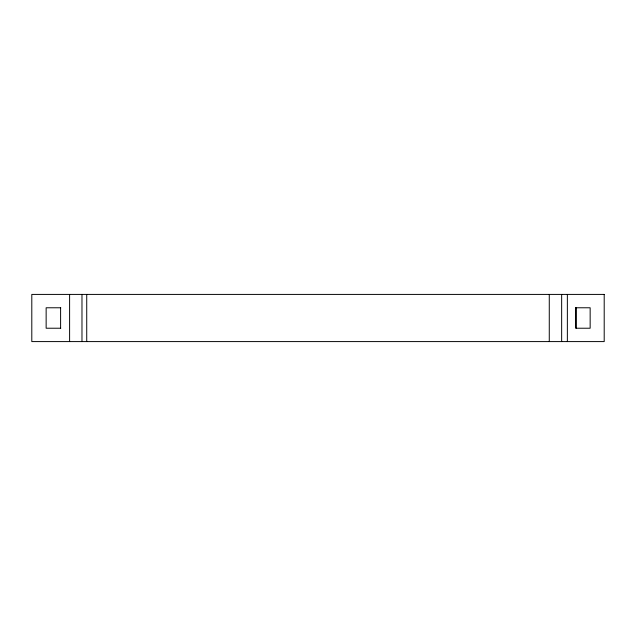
<?xml version="1.0" encoding="UTF-8"?>
<svg xmlns="http://www.w3.org/2000/svg" width="636" height="636" viewBox="0 0 636 636"><rect width="100%" height="100%" fill="white"/><g stroke="black" fill="none" stroke-linecap="round" stroke-linejoin="round"><path stroke-width="0.95" d="M60.754 307.776L46.142 307.776L46.142 328.224L60.754 328.224M576.216 307.776L576.216 328.224M567.36 294.412L567.36 341.588M561.652 294.412L561.652 341.588M549.273 294.412L549.273 341.588M86.727 294.412L86.727 341.588M81.98 294.412L81.98 341.588M69.602 294.412L69.602 341.588M60.603 307.776L60.603 328.224M575.699 307.776L575.699 328.224L590.152 328.224L590.152 307.776L575.699 307.776M604.2 294.412L31.8 294.412L31.8 341.588L604.2 341.588L604.2 294.412"/></g></svg>
